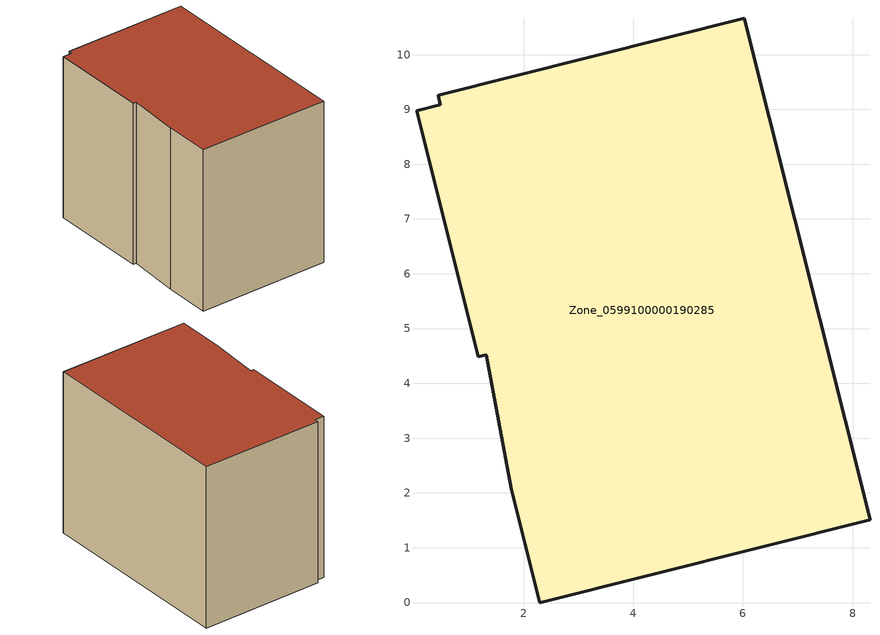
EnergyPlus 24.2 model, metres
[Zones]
Zone_0599100000190285
 floor ground (C_G): 1.17,4.49 0.04,8.98 0.47,9.08 0.44,9.26 6.02,10.66 8.32,1.51 2.29,0 1.77,2.08 1.32,4.52 z0
 wall outside (C_F): 2.29,0 8.32,1.51 6.02,10.66 0.44,9.26 0.47,9.08 0.04,8.98 1.17,4.49 1.32,4.52 1.77,2.08 2.29,0 z0:7.68
 roof outside (C_R): 0.04,8.98 1.17,4.49 1.32,4.52 1.77,2.08 2.29,0 8.32,1.51 6.02,10.66 0.44,9.26 0.47,9.08 z7.68
[BUILDING]
Pand.0599100000190285: North Axis=0; Terrain=City; Loads Convergence Tolerance Value=0.04; Temperature Convergence Tolerance Value=0.4; Solar Distribution=FullExterior; Maximum Number of Warmup Days=25; Minimum Number of Warmup Days=1
[Site:Location]
Rotterdam.The.Hague.AP_ZH_NLD Design_Conditions: Latitude=51.96; Longitude=4.45; Time Zone=1; Elevation=-4.5
[SITE:GROUNDTEMPERATURE:BUILDINGSURFACE]
18, 18, 18, 18, 18, 18, 18, 18, 18, 18, 18, 18
[MATERIAL] Thermal Absorptance=0.9; Solar Absorptance=0.7; Visible Absorptance=0.7
Name | Roughness | Thickness | Conductivity | Density | Specific Heat
G.TC.1965-1974 | MediumSmooth | 0.15 | 0.882353 | 540 | 1210
F.TC.1965-1974 | Rough | 0.3 | 0.697674 | 1920 | 840
R.TC.1965-1974 | MediumRough | 0.2 | 0.232558 | 1500 | 1000
[CONSTRUCTION]
C_G: G.TC.1965-1974
C_F: F.TC.1965-1974
C_R: R.TC.1965-1974
[ZONE]
Zone_0599100000190285: Type=1; Multiplier=1; Ceiling Height=Autocalculate; Volume=Autocalculate; Floor Area=autocalculate; Part of Total Floor Area=Yes
[ZONEINFILTRATION:DESIGNFLOWRATE]
Infil_Zone_0599100000190285: Zone or ZoneList or Space or SpaceList=Zone_0599100000190285; Schedule=AlwaysOn; Design Flow Rate Calculation Method=Flow/Area; Flow Rate per Floor Area=0.003; Constant Term Coefficient=1; Temperature Term Coefficient=0; Velocity Term Coefficient=0; Velocity Squared Term Coefficient=0
[HVACTEMPLATE:ZONE:IDEALLOADSAIRSYSTEM]
Zone_0599100000190285: Maximum Heating Supply Air Temperature=50; Minimum Cooling Supply Air Temperature=13; Maximum Heating Supply Air Humidity Ratio=0.0156; Minimum Cooling Supply Air Humidity Ratio=0.0077; Heating Limit=NoLimit; Cooling Limit=NoLimit; Dehumidification Control Type=ConstantSensibleHeatRatio; Cooling Sensible Heat Ratio=0.7; Dehumidification Setpoint=60; Humidification Control Type=None; Humidification Setpoint=30; Outdoor Air Method=None; Outdoor Air Flow Rate per Person=0.00944; Outdoor Air Flow Rate per Zone Floor Area=0; Outdoor Air Flow Rate per Zone=0; Demand Controlled Ventilation Type=None; Outdoor Air Economizer Type=NoEconomizer; Heat Recovery Type=None; Sensible Heat Recovery Effectiveness=0.7; Latent Heat Recovery Effectiveness=0.65
[ZONECONTROL:THERMOSTAT]
ThermostatControl_Zone_0599100000190285: Zone or ZoneList=Zone_0599100000190285; Control Type Schedule=DualSetpointControlType; Control 1=Thermostat_Zone_0599100000190285; Temperature Difference Between Cutout And Setpoint=0
[THERMOSTATSETPOINT:DUALSETPOINT]
Thermostat_Zone_0599100000190285: Heating Setpoint Temperature Schedule=HeatingSetpoint_Zone_0599100000190285; Cooling Setpoint Temperature Schedule=CoolingSetpoint_Zone_0599100000190285
[SCHEDULE:COMPACT]
HeatingSetpoint_Zone_0599100000190285: Through: 12/31, For: AllDays, Until: 24:00, 21
CoolingSetpoint_Zone_0599100000190285: Through: 12/31, For: AllDays, Until: 24:00, 24
DualSetpointControlType: Through: 12/31, For: AllDays, Until: 24:00, 4
AlwaysOn: Through: 12/31, For: AllDays, Until: 24:00, 1
